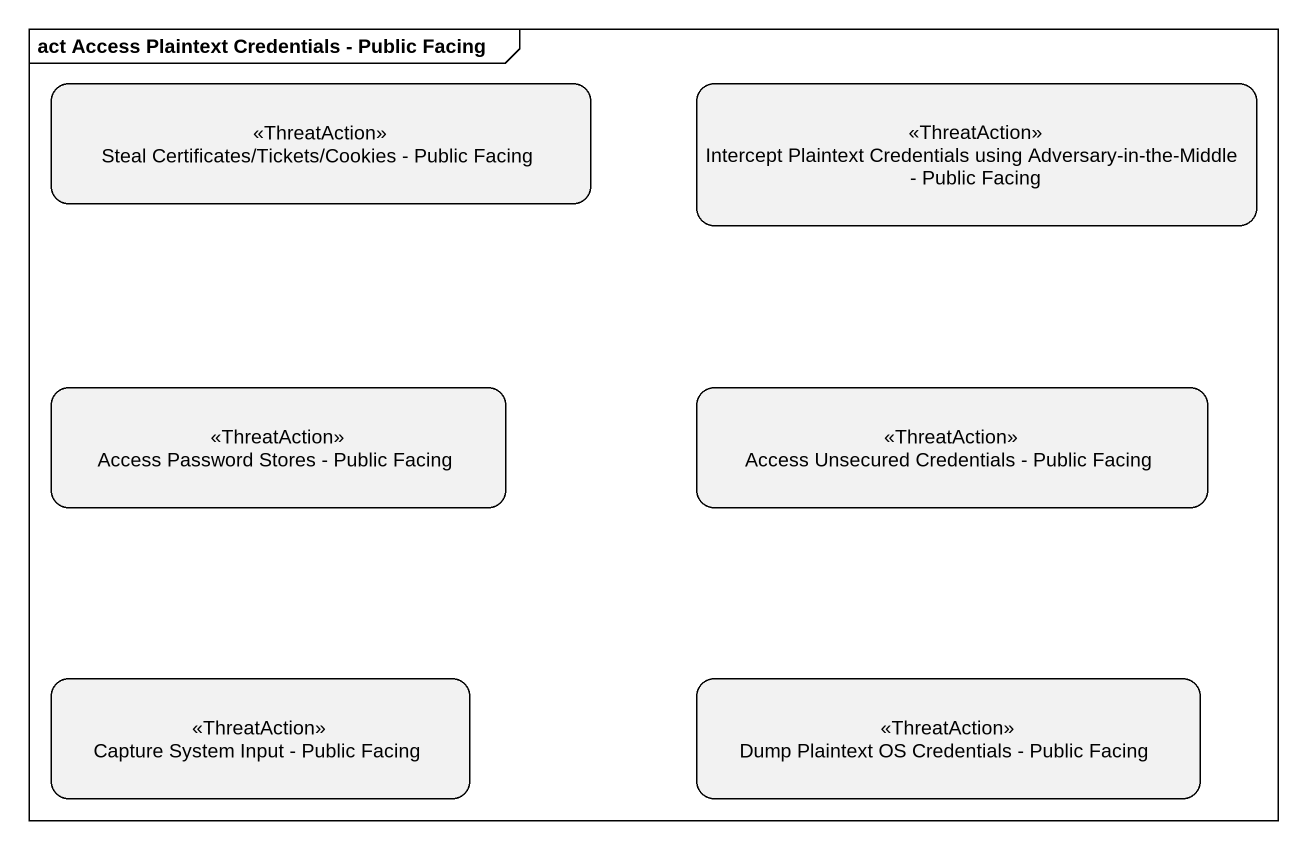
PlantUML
@startuml
mainframe act Access Plaintext Credentials - Public Facing
hide empty description
state "Steal Certificates/Tickets/Cookies - Public Facing" as Steal_Certificates_Tickets <<ThreatAction>>
state "Intercept Plaintext Credentials using Adversary-in-the-Middle - Public Facing" as Intercept_Plaintext <<ThreatAction>>
state "Access Password Stores - Public Facing" as Access_Password_Stores <<ThreatAction>>
state "Access Unsecured Credentials - Public Facing" as Access_Unsecured <<ThreatAction>>
state "Capture System Input - Public Facing" as Capture_System_Input_Public <<ThreatAction>>
state "Dump Plaintext OS Credentials - Public Facing" as Dump_Plaintext_OS <<ThreatAction>>
@enduml
